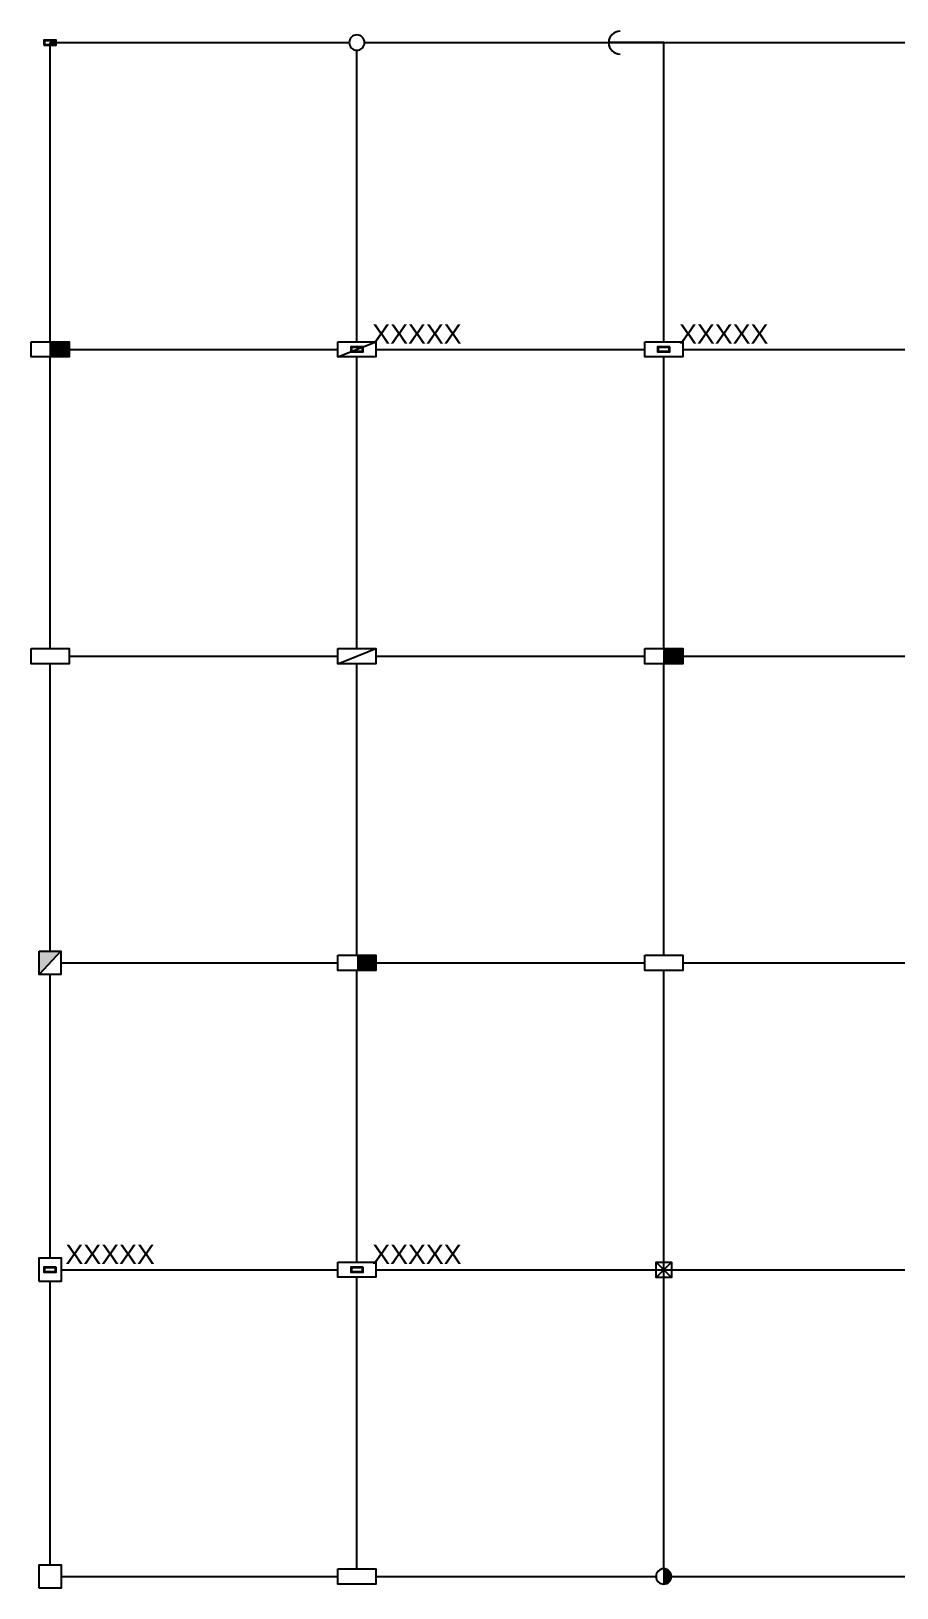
# Model space of a CAD drawing. Header units: metres. Extents: x -282 to 3977, y 160 to 949.
# Drawn here: x 740.3 to 853.2, y 160.9 to 363.9 of the extents above; entities that cross this region are included whole.
import ezdxf
from ezdxf.enums import TextEntityAlignment as Align

# ---------------------------------------------------------------- set-up
doc = ezdxf.new("R2010")
doc.units = ezdxf.units.M
doc.layers.get('0').update_dxf_attribs({"color": 6})
for name, color, linetype in [('Panels_LV_SL_NEW', 2, 'Continuous'), ('SupportsOH_SP_MISC', 7, 'Continuous'), ('SupportsOH_SP_TR_HV_LV_SL_NEW', 2, 'Continuous'), ('SupportsUG_SP_LV_NEW', 2, 'Continuous'), ('SupportsUG_SP_LV_SL_NEW', 2, 'Continuous')]:
    doc.layers.add(name, color=color, linetype=linetype)
doc.styles.add('COLUMN_LABEL', font='ARIAL.TTF', dxfattribs={"height": 2.5})
doc.styles.add('PILLAR_LABEL', font='ARIAL.TTF', dxfattribs={"height": 2.5})
doc.styles.add('POLE_LABEL', font='ARIAL.TTF', dxfattribs={"height": 2.5})
doc.styles.get("Standard").update_dxf_attribs({"font": 'ARIAL.TTF'})

# ---------------------------------------------------------------- blocks, each defined once
blk = doc.blocks.new('COLUMN_NEW')
at = {"flags": 1}
blk.add_attdef('Z', text='', height=0.2, dxfattribs=at).set_placement((1.5, -2.8), align=Align.MIDDLE_LEFT)
blk.add_wipeout([(-1.485, -1.485), (1.485, -1.485), (1.485, 1.485), (-1.485, 1.485)])
at = {"lineweight": -3}
blk.add_lwpolyline([(-1.485, -1.485), (1.485, -1.485), (1.485, 1.485), (-1.485, 1.485)], close=True, dxfattribs=at)
for tag, height, flags, p in [('ASSET_NUM', 2.5, 8, (2, 2)), ('STREET_CODE', 0.2, 9, (1.5, 0)), ('OWNED_BY', 0.2, 9, (1.5, -0.4)), ('OPERATED_BY', 0.2, 9, (1.5, -0.6)), ('STATE', 0.2, 9, (1.5, -1)), ('SUBURB', 0.2, 9, (1.5, -1.8)), ('STREETNAME', 0.2, 9, (1.5, -2)), ('COLUMN_TYPE', 0.2, 9, (1.5, -0.2)), ('USAGE', 0.2, 9, (1.5, -1.2)), ('MAINTAINED_BY', 0.2, 9, (1.5, -0.8)), ('LEGEND', 0.2, 9, (1.5, -1.4)), ('PARENT', 0.2, 9, (1.5, -1.6)), ('LOCATION', 0.2, 9, (1.5, -2.2)), ('NOTES', 0.2, 9, (1.5, -2.4)), ('LABEL_ALIGNMENT', 0.2, 9, (1.5, -2.6))]:
    blk.add_attdef(tag, text='', height=height, dxfattribs=dict(flags=flags)).set_placement(p, align=Align.MIDDLE_LEFT)
at = {"style": 'POLE_LABEL', "flags": 9}
blk.add_attdef('STRUCTURE_PLANT_NUMBER', text='', height=0.2, dxfattribs=at).set_placement((1.5, 0.242), align=Align.MIDDLE_LEFT)
blk = doc.blocks.new('PANEL_NEW')
at = {"layer": 'Panels_LV_SL_NEW'}
h = blk.add_hatch(color=256, dxfattribs=at)
h.paths.add_polyline_path([(-0.8, -0.32), (0.8, -0.32), (0.8, 0.32), (-0.8, 0.32)])
h.paths.add_polyline_path([(-0.72, 0.24), (0.72, 0.24), (0.72, -0.24), (-0.72, -0.24)], flags=16)
for points in [[(-0.8, -0.32), (0.8, -0.32), (0.8, 0.32), (-0.8, 0.32)], [(-0.72, -0.24), (0.72, -0.24), (0.72, 0.24), (-0.72, 0.24)]]:
    blk.add_lwpolyline(points, close=True)
for tag, flags, p in [('CONNECTOR_TYPE', 9, (1.5, 0)), ('CONSTRUCTED_VOLTAGE', 9, (1.5, -0.2)), ('OPERATING_VOLTAGE', 9, (1.5, -0.6)), ('ORIENTATION', 9, (1.5, -0.8)), ('OWNED_BY', 9, (1.5, -1)), ('OPERATED_BY', 9, (1.5, -1.2)), ('STATE', 9, (1.5, -1.6)), ('NO_PHASES', 9, (1.5, -0.4)), ('MAINTAINED_BY', 9, (1.5, -1.4)), ('USAGE', 9, (1.5, -1.8)), ('NOTES', 9, (1.5, -2)), ('Z', 1, (1.5, -2.2))]:
    blk.add_attdef(tag, text='', height=0.2, dxfattribs=dict(flags=flags)).set_placement(p, align=Align.MIDDLE_LEFT)
blk = doc.blocks.new('COLUMN_PANEL_NEW')
blk.add_blockref('COLUMN_NEW', (0, 0))
for tag, flags, p in [('TYPE', 9, (1.5, -2.8)), ('Z', 1, (1.5, -3))]:
    blk.add_attdef(tag, text='', height=0.2, dxfattribs=dict(flags=flags)).set_placement(p, align=Align.MIDDLE_LEFT)
at = {"layer": 'Panels_LV_SL_NEW', "rotation": 180.0000000000114}
blk.add_blockref('PANEL_NEW', (0, 0), dxfattribs=at)
for tag, height, flags, p in [('ASSET_NUM', 2.5, 8, (2, 2)), ('USAGE', 0.2, 9, (1.5, 0)), ('ORIENTATION', 0.2, 9, (1.5, -0.2)), ('SUBURB', 0.2, 9, (1.5, -0.8)), ('STREETNAME', 0.2, 9, (1.5, -1)), ('OWNED_BY', 0.2, 9, (1.5, -1.6)), ('OPERATED_BY', 0.2, 9, (1.5, -1.8)), ('LEGEND', 0.2, 9, (1.5, -0.4)), ('PARENT', 0.2, 9, (1.5, -0.6)), ('LOCATION', 0.2, 9, (1.5, -1.2)), ('NOTES', 0.2, 9, (1.5, -1.4)), ('MAINTAINED_BY', 0.2, 9, (1.5, -2)), ('OPERATING_VOLTAGE', 0.2, 9, (1.5, -2.2)), ('CONSTRUCTED_VOLTAGE', 0.2, 9, (1.5, -2.4)), ('NUMBER_OF_PHASES', 0.2, 9, (1.5, -2.6))]:
    blk.add_attdef(tag, text='', height=height, dxfattribs=dict(flags=flags)).set_placement(p, align=Align.MIDDLE_LEFT)
blk = doc.blocks.new('COLUMN_REPLACE_NEW')
blk.add_wipeout([(-1.42, 1.53), (1.42, 1.53), (1.42, -1.53), (-1.42, -1.53)])
blk.add_hatch(color=256).paths.add_polyline_path([(-1.42, -1.53), (1.42, 1.53), (-1.42, 1.53)])
blk.add_line((1.42, 1.53), (-1.42, -1.53))
at = {"lineweight": -3}
blk.add_lwpolyline([(-1.42, 1.53), (1.42, 1.53), (1.42, -1.53), (-1.42, -1.53)], close=True, dxfattribs=at)
for tag, height, style, flags, p in [('ASSET_NUM', 2.5, 'COLUMN_LABEL', 8, (2, 2)), ('STRUCTURE_PLANT_NUMBER', 0.2, 'POLE_LABEL', 9, (1.5, 0.24)), ('STREET_CODE', 0.2, 'COLUMN_LABEL', 9, (0, -0.2))]:
    blk.add_attdef(tag, text='', height=height, dxfattribs=dict(style=style, flags=flags)).set_placement(p, align=Align.MIDDLE_LEFT)
at = {"flags": 1}
blk.add_attdef('Z', (0, 0), '', height=0.2, dxfattribs=at)
at = {"flags": 9}
for tag, p in [('COLUMN_TYPE', (0, -0.4)), ('OWNED_BY', (0, -0.6)), ('STATE', (0, -0.8)), ('SUBURB', (0, -1.6)), ('STREETNAME', (0, -1.8)), ('USAGE', (0, -1)), ('LEGEND', (0, -1.2)), ('PARENT', (0, -1.4)), ('LOCATION', (0, -2)), ('NOTES', (0, -2.2))]:
    blk.add_attdef(tag, text='', height=0.2, dxfattribs=at).set_placement(p, align=Align.MIDDLE_LEFT)
blk = doc.blocks.new('CUBICLE_NEW')
blk.add_wipeout([(-2.47, 0.99), (2.47, 0.99), (2.47, -0.99), (-2.47, -0.99)])
at = {"lineweight": -3}
blk.add_lwpolyline([(-2.47, 0.99), (2.47, 0.99), (2.47, -0.99), (-2.47, -0.99)], close=True, dxfattribs=at)
at = {"style": 'COLUMN_LABEL'}
for tag, height, flags, p in [('ASSET_NUM', 2.5, 8, (2, 2)), ('STREET_CODE', 0.2, 9, (0, -0.2))]:
    blk.add_attdef(tag, text='', height=height, dxfattribs=dict(at, flags=flags)).set_placement(p, align=Align.MIDDLE_LEFT)
at = {"flags": 1}
blk.add_attdef('Z', (0, 0), '', height=0.2, dxfattribs=at)
at = {"flags": 9}
for tag, p in [('OWNED_BY', (0, -0.4)), ('STATE', (0, -0.6)), ('SUBURB', (0, -1.4)), ('STREETNAME', (0, -1.6)), ('USAGE', (0, -0.8)), ('LEGEND', (0, -1)), ('PARENT', (0, -1.2)), ('LOCATION', (0, -1.8)), ('NOTES', (0, -2))]:
    blk.add_attdef(tag, text='', height=0.2, dxfattribs=at).set_placement(p, align=Align.MIDDLE_LEFT)
blk = doc.blocks.new('CUBICLE_REPLACE_NEW')
blk.add_wipeout([(-2.475, 0.99), (2.475, 0.99), (2.475, -0.99), (-2.475, -0.99)])
blk.add_hatch(color=256).paths.add_polyline_path([(0, -0.99), (2.475, -0.99), (2.475, 0.99), (0, 0.99)])
blk.add_line((0, 0.99), (0, -0.99))
at = {"lineweight": -3}
blk.add_lwpolyline([(-2.475, 0.99), (2.475, 0.99), (2.475, -0.99), (-2.475, -0.99)], close=True, dxfattribs=at)
at = {"style": 'COLUMN_LABEL'}
for tag, height, flags, p in [('ASSET_NUM', 2.5, 8, (2, 2)), ('STREET_CODE', 0.2, 9, (0, -0.2))]:
    blk.add_attdef(tag, text='', height=height, dxfattribs=dict(at, flags=flags)).set_placement(p, align=Align.MIDDLE_LEFT)
at = {"flags": 1}
blk.add_attdef('Z', (0, 0), '', height=0.2, dxfattribs=at)
at = {"flags": 9}
for tag, p in [('OWNED_BY', (0, -0.4)), ('STATE', (0, -0.6)), ('SUBURB', (0, -1.4)), ('STREETNAME', (0, -1.6)), ('USAGE', (0, -0.8)), ('LEGEND', (0, -1)), ('PARENT', (0, -1.2)), ('LOCATION', (0, -1.8)), ('NOTES', (0, -2))]:
    blk.add_attdef(tag, text='', height=0.2, dxfattribs=at).set_placement(p, align=Align.MIDDLE_LEFT)
blk = doc.blocks.new('PILLAR_NEW')
for tag, flags, p in [('Z', 1, (1.5, -2.6)), ('LOCATION', 9, (1.5, -2.2)), ('NOTES', 9, (1.5, -2.4))]:
    blk.add_attdef(tag, text='', height=0.2, dxfattribs=dict(flags=flags)).set_placement(p, align=Align.MIDDLE_LEFT)
blk.add_wipeout([(-2.47, 0.99), (2.47, 0.99), (2.47, -0.99), (-2.47, -0.99)])
at = {"lineweight": -3}
blk.add_lwpolyline([(-2.47, 0.99), (2.47, 0.99), (2.47, -0.99), (-2.47, -0.99)], close=True, dxfattribs=at)
for tag, height, flags, p in [('ASSET_NUM', 2.5, 8, (2, 2)), ('STREET_CODE', 0.2, 9, (1.5, 0)), ('OWNED_BY', 0.2, 9, (1.5, -0.2)), ('OPERATED_BY', 0.2, 9, (1.5, -0.4)), ('STATE', 0.2, 9, (1.5, -0.8)), ('SUPPORT_TYPE', 0.2, 9, (1.5, -1)), ('SUBURB', 0.2, 9, (1.5, -1.8)), ('STREETNAME', 0.2, 9, (1.5, -2)), ('MAINTAINED_BY', 0.2, 9, (1.5, -0.6)), ('USAGE', 0.2, 9, (1.5, -1.2)), ('LEGEND', 0.2, 9, (1.5, -1.4)), ('PARENT', 0.2, 9, (1.5, -1.6))]:
    blk.add_attdef(tag, text='', height=height, dxfattribs=dict(flags=flags)).set_placement(p, align=Align.MIDDLE_LEFT)
blk = doc.blocks.new('PILLAR_PANEL_NEW')
blk.add_blockref('PILLAR_NEW', (0, 0))
for tag, flags, p in [('STATE', 9, (1.5, -2.2)), ('TYPE', 9, (1.5, -2.4)), ('Z', 1, (1.5, -2.8)), ('LABEL_ALIGNMENT', 9, (1.5, -2.6))]:
    blk.add_attdef(tag, text='', height=0.2, dxfattribs=dict(flags=flags)).set_placement(p, align=Align.MIDDLE_LEFT)
at = {"layer": 'Panels_LV_SL_NEW', "rotation": 180.0000000000114}
blk.add_blockref('PANEL_NEW', (0, 0), dxfattribs=at)
for tag, height, flags, p in [('ASSET_NUM', 2.5, 8, (2, 2)), ('USAGE', 0.2, 9, (1.5, 0)), ('ORIENTATION', 0.2, 9, (1.5, -0.2)), ('SUBURB', 0.2, 9, (1.5, -0.8)), ('STREETNAME', 0.2, 9, (1.5, -1)), ('OWNED_BY', 0.2, 9, (1.5, -1.6)), ('OPERATED_BY', 0.2, 9, (1.5, -1.8)), ('LEGEND', 0.2, 9, (1.5, -0.4)), ('PARENT', 0.2, 9, (1.5, -0.6)), ('LOCATION', 0.2, 9, (1.5, -1.2)), ('NOTES', 0.2, 9, (1.5, -1.4)), ('MAINTAINED_BY', 0.2, 9, (1.5, -2))]:
    blk.add_attdef(tag, text='', height=height, dxfattribs=dict(flags=flags)).set_placement(p, align=Align.MIDDLE_LEFT)
blk = doc.blocks.new('PILLAR_REPLACE_NEW')
for tag, flags, p in [('TYPE', 9, (1.5, -2.4)), ('Z', 1, (1.5, -2.6)), ('MAINTAINED_BY', 9, (1.5, -2.2))]:
    blk.add_attdef(tag, text='', height=0.2, dxfattribs=dict(flags=flags)).set_placement(p, align=Align.MIDDLE_LEFT)
blk.add_wipeout([(-2.475, 0.99), (2.475, 0.99), (2.475, -0.99), (-2.475, -0.99)])
blk.add_hatch(color=256).paths.add_polyline_path([(0, -0.99), (2.475, -0.99), (2.475, 0.99), (0, 0.99)])
at = {"lineweight": -3}
blk.add_lwpolyline([(-2.475, 0.99), (2.475, 0.99), (2.475, -0.99), (-2.475, -0.99)], close=True, dxfattribs=at)
for tag, height, flags, p in [('ASSET_NUM', 2.5, 8, (2, 2)), ('USAGE', 0.2, 9, (1.5, 0)), ('STREETNAME', 0.2, 9, (1.5, -1)), ('SUBURB', 0.2, 9, (1.5, -1.2)), ('STATE', 0.2, 9, (1.5, -1.4)), ('STREET_CODE_NUMBER', 0.2, 9, (1.5, -1.6)), ('OWNED_BY', 0.2, 9, (1.5, -1.8)), ('OPERATED_BY', 0.2, 9, (1.5, -2)), ('LEGEND', 0.2, 9, (1.5, -0.2)), ('LOCATION', 0.2, 9, (1.5, -0.4)), ('NOTES', 0.2, 9, (1.5, -0.6)), ('PARENT', 0.2, 9, (1.5, -0.8))]:
    blk.add_attdef(tag, text='', height=height, dxfattribs=dict(flags=flags)).set_placement(p, align=Align.MIDDLE_LEFT)
blk = doc.blocks.new('PIT_NEW')
blk.add_wipeout([(-2.47, 0.99), (2.47, 0.99), (2.47, -0.99), (-2.47, -0.99)])
blk.add_line((-2.47, -0.99), (2.47, 0.99))
at = {"lineweight": -3}
blk.add_lwpolyline([(-2.47, 0.99), (2.47, 0.99), (2.47, -0.99), (-2.47, -0.99)], close=True, dxfattribs=at)
for tag, height, flags, p in [('ASSET_NUM', 2.5, 8, (2, 2)), ('USAGE', 0.2, 9, (1.5, 0)), ('ORIENTATION', 0.2, 9, (1.5, -0.2)), ('OWNED_BY', 0.2, 9, (1.5, -0.4)), ('OPERATED_BY', 0.2, 9, (1.5, -0.6)), ('STATE', 0.2, 9, (1.5, -1)), ('TYPE', 0.2, 9, (1.5, -1.2)), ('Z', 0.2, 1, (1.5, -1.6)), ('MAINTAINED_BY', 0.2, 9, (1.5, -0.8)), ('LABEL_ALIGNMENT', 0.2, 9, (1.5, -1.4))]:
    blk.add_attdef(tag, text='', height=height, dxfattribs=dict(flags=flags)).set_placement(p, align=Align.MIDDLE_LEFT)
blk = doc.blocks.new('PIT_PANEL_NEW')
blk.add_blockref('PIT_NEW', (0, 0))
at = {"rotation": 180.0000000000114}
blk.add_blockref('PANEL_NEW', (0, 0), dxfattribs=at)
for tag, height, flags, p in [('ASSET_NUM', 2.5, 8, (2, 2)), ('USAGE', 0.2, 9, (1.5, 0)), ('ORIENTATION', 0.2, 9, (1.5, -0.2)), ('OWNED_BY', 0.2, 9, (1.5, -0.4)), ('OPERATED_BY', 0.2, 9, (1.5, -0.6)), ('STATE', 0.2, 9, (1.5, -1)), ('TYPE', 0.2, 9, (1.5, -1.2)), ('Z', 0.2, 1, (1.5, -1.6)), ('MAINTAINED_BY', 0.2, 9, (1.5, -0.8)), ('LABEL_ALIGNMENT', 0.2, 9, (1.5, -1.4))]:
    blk.add_attdef(tag, text='', height=height, dxfattribs=dict(flags=flags)).set_placement(p, align=Align.MIDDLE_LEFT)
blk = doc.blocks.new('POLE_NEW')
for tag, height, flags, p in [('pNumber', 2.5, 8, (-17.84, 2.07)), ('OWNED_BY', 0.2, 9, (1.15, -0.4)), ('SPECIAL_USE', 0.2, 9, (1.15, -0.8)), ('STATE', 0.2, 9, (1.15, -1)), ('cLV', 0.2, 9, (1.15, -1.4)), ('hDepth', 0.2, 9, (1.15, -1.6)), ('hDia', 0.2, 9, (1.15, -1.8)), ('cHV', 0.2, 9, (1.15, -2)), ('PARENT', 0.2, 9, (1.15, -0.6)), ('USAGE', 0.2, 9, (1.15, -1.2)), ('cLinedev', 0.2, 9, (1.15, -3.4)), ('pExisting', 0.2, 9, (1.15, -3.6)), ('LBRACKET', 0.2, 9, (1.15, -2.2)), ('LExisting', 0.2, 9, (1.15, -2.4)), ('LANTNUMBER', 0.2, 9, (1.15, -2.6)), ('LOther', 0.2, 9, (1.15, -2.8)), ('LRemove', 0.2, 9, (1.15, -3)), ('LEGEND', 0.2, 9, (1.15, -3.2)), ('PFNUMBER', 0.2, 9, (1.15, -3.8)), ('NEWPFNUMBER', 0.2, 9, (1.15, -4)), ('pFooting', 0.2, 9, (1.15, -4.2)), ('pNew', 0.2, 9, (1.15, -4.4)), ('pRelocate', 0.2, 9, (1.15, -4.8)), ('pRemove', 0.2, 9, (1.15, -5)), ('pReplace', 0.2, 9, (1.15, -5.2)), ('pStay', 0.2, 9, (1.15, -5.4)), ('pType', 0.2, 9, (1.15, -5.6)), ('cspan', 0.2, 9, (1.15, -5.8)), ('SUBURB', 0.2, 9, (1.15, -6)), ('STREETNAME', 0.2, 9, (1.15, -6.2)), ('OPERATED_BY', 0.2, 9, (1.15, -6.89)), ('LOCATION', 0.2, 9, (1.15, -6.4)), ('NOTES', 0.2, 9, (1.15, -6.6)), ('MAINTAINED_BY', 0.2, 9, (1.15, -7.22))]:
    blk.add_attdef(tag, text='', height=height, dxfattribs=dict(flags=flags)).set_placement(p, align=Align.MIDDLE_LEFT)
at = {"style": 'POLE_LABEL'}
for tag, height, flags, p in [('ASSET_NUM', 2.5, 8, (2, 2)), ('STRUCTURE_PLANT_NUMBER', 0.2, 9, (1.15, 0.09)), ('STREET_CODE', 0.2, 9, (1.15, -0.2))]:
    blk.add_attdef(tag, text='', height=height, dxfattribs=dict(at, flags=flags)).set_placement(p, align=Align.MIDDLE_LEFT)
at = {"flags": 1}
blk.add_attdef('Z', (1.15, -7.59), '', height=0.2, dxfattribs=at)
blk.add_wipeout([(0.07, 1), (-0.06, 1), (-0.18, 0.98), (-0.3, 0.95), (-0.42, 0.91), (-0.53, 0.85), (-0.63, 0.77), (-0.73, 0.69), (-0.81, 0.59), (-0.87, 0.49), (-0.93, 0.37), (-0.97, 0.25), (-0.99, 0.13), (-1, 0.01), (-0.99, -0.12), (-0.97, -0.24), (-0.93, -0.36), (-0.88, -0.48), (-0.81, -0.58), (-0.73, -0.68), (-0.64, -0.77), (-0.54, -0.84), (-0.43, -0.9), (-0.31, -0.95), (-0.19, -0.98), (-0.07, -1), (0.06, -1), (0.18, -0.98), (0.3, -0.95), (0.42, -0.91), (0.53, -0.85), (0.63, -0.77), (0.73, -0.69), (0.81, -0.59), (0.87, -0.49), (0.93, -0.37), (0.97, -0.25), (0.99, -0.13), (1, -0.01), (0.99, 0.12), (0.97, 0.24), (0.93, 0.36), (0.88, 0.48), (0.81, 0.58), (0.73, 0.68), (0.64, 0.77), (0.54, 0.84), (0.43, 0.9), (0.31, 0.95), (0.19, 0.98)])
at = {"lineweight": -3}
blk.add_lwpolyline([(-1, 0, 1), (1, 0, 1)], format="xyb", close=True, dxfattribs=at)
blk = doc.blocks.new('POLE_REPLACE_NEW')
for tag, flags, p in [('cLinedev', 9, (1.5, -3.2)), ('LExisting', 9, (1.5, -2.2)), ('LANTNUMBER', 9, (1.5, -2.4)), ('LOther', 9, (1.5, -2.6)), ('LRemove', 9, (1.5, -2.8)), ('LEGEND', 9, (1.5, -3)), ('pExisting', 9, (1.5, -3.4)), ('PFNUMBER', 9, (1.5, -3.6)), ('NEWPFNUMBER', 9, (1.5, -3.8)), ('pFooting', 9, (1.5, -4)), ('cspan', 9, (1.5, -5.6)), ('SUBURB', 9, (1.5, -5.8)), ('STREETNAME', 9, (1.5, -6)), ('pNew', 9, (1.5, -4.2)), ('pNumber', 9, (1.5, -4.4)), ('pRelocate', 9, (1.5, -4.6)), ('pRemove', 9, (1.5, -4.8)), ('pReplace', 9, (1.5, -5)), ('pStay', 9, (1.5, -5.2)), ('pType', 9, (1.5, -5.4)), ('OPERATED_BY', 9, (1.5, -6.6)), ('Z', 1, (1.5, -7)), ('LOCATION', 9, (1.5, -6.2)), ('NOTES', 9, (1.5, -6.4)), ('MAINTAINED_BY', 9, (1.5, -6.8))]:
    blk.add_attdef(tag, text='', height=0.2, dxfattribs=dict(flags=flags)).set_placement(p, align=Align.MIDDLE_LEFT)
blk.add_wipeout([(0, 1), (-0.13, 0.99), (-0.25, 0.97), (-0.37, 0.93), (-0.48, 0.88), (-0.59, 0.81), (-0.68, 0.73), (-0.77, 0.64), (-0.84, 0.54), (-0.9, 0.43), (-0.95, 0.31), (-0.98, 0.19), (-1, 0.06), (-1, -0.06), (-0.98, -0.19), (-0.95, -0.31), (-0.9, -0.43), (-0.84, -0.54), (-0.77, -0.64), (-0.68, -0.73), (-0.59, -0.81), (-0.48, -0.88), (-0.37, -0.93), (-0.25, -0.97), (-0.13, -0.99), (0, -1), (0.13, -0.99), (0.25, -0.97), (0.37, -0.93), (0.48, -0.88), (0.59, -0.81), (0.68, -0.73), (0.77, -0.64), (0.84, -0.54), (0.9, -0.43), (0.95, -0.31), (0.98, -0.19), (1, -0.06), (1, 0.06), (0.98, 0.19), (0.95, 0.31), (0.9, 0.43), (0.84, 0.54), (0.77, 0.64), (0.68, 0.73), (0.59, 0.81), (0.48, 0.88), (0.37, 0.93), (0.25, 0.97), (0.13, 0.99)])
h = blk.add_hatch(color=256)
edge = h.paths.add_edge_path()
edge.add_arc((0, 0), 1, 270, 450)
edge.add_line((0, 1), (0, -1))
blk.add_lwpolyline([(0, 1), (0, -1)])
at = {"lineweight": -3}
blk.add_arc((0, 0), 1, 90, 270, dxfattribs=at)
blk.add_arc((0, 0), 1, 270, 90)
for tag, height, flags, p in [('ASSET_NUM', 2.5, 8, (2, 2)), ('STREET_CODE', 0.2, 9, (1.5, 0)), ('OWNED_BY', 0.2, 9, (1.5, -0.2)), ('SPECIAL_USE', 0.2, 9, (1.5, -0.6)), ('STATE', 0.2, 9, (1.5, -0.8)), ('cLV', 0.2, 9, (1.5, -1.2)), ('cHV', 0.2, 9, (1.5, -1.8)), ('PARENT', 0.2, 9, (1.5, -0.4)), ('USAGE', 0.2, 9, (1.5, -1)), ('hDepth', 0.2, 9, (1.5, -1.4)), ('hDia', 0.2, 9, (1.5, -1.6)), ('LBRACKET', 0.2, 9, (1.5, -2))]:
    blk.add_attdef(tag, text='', height=height, dxfattribs=dict(flags=flags)).set_placement(p, align=Align.MIDDLE_LEFT)
at = {"style": 'POLE_LABEL', "flags": 9}
blk.add_attdef('STRUCTURE_PLANT_NUMBER', text='', height=0.2, dxfattribs=at).set_placement((1.5, 0.24), align=Align.MIDDLE_LEFT)
blk = doc.blocks.new('TOWER_NEW')
for points in [[(1, -1), (-1, -1), (-1, 1), (1, 1), (1, -1), (-1, 1)], [(1, 1), (-1, -1)]]:
    blk.add_lwpolyline(points)
for tag, height, flags, p in [('ASSET_NUM', 2.5, 8, (2, 2)), ('STREET_CODE', 0.2, 9, (1.5, 0)), ('OWNED_BY', 0.2, 9, (1.5, -0.2)), ('OPERATED_BY', 0.2, 9, (1.5, -0.4)), ('STRUCTURE_NUMBER', 0.2, 9, (1.5, -0.8)), ('SPECIAL_USE', 0.2, 9, (1.5, -1)), ('STATE', 0.2, 9, (1.5, -1.2)), ('SUBURB', 0.2, 9, (1.5, -1.8)), ('STREETNAME', 0.2, 9, (1.5, -2)), ('MAINTAINED_BY', 0.2, 9, (1.5, -0.6)), ('USAGE', 0.2, 9, (1.5, -1.4)), ('LEGEND', 0.2, 9, (1.5, -1.6)), ('Z', 0.2, 1, (1.5, -2.6)), ('LOCATION', 0.2, 9, (1.5, -2.2)), ('NOTES', 0.2, 9, (1.5, -2.4))]:
    blk.add_attdef(tag, text='', height=height, dxfattribs=dict(flags=flags)).set_placement(p, align=Align.MIDDLE_LEFT)
blk = doc.blocks.new('SPILLAR_NEW')
for tag, flags, p in [('Z', 1, (1.5, -2.6)), ('LOCATION', 9, (1.5, -2.2)), ('NOTES', 9, (1.5, -2.4))]:
    blk.add_attdef(tag, text='', height=0.2, dxfattribs=dict(flags=flags)).set_placement(p, align=Align.MIDDLE_LEFT)
blk.add_wipeout([(-2.47, 0.99), (2.47, 0.99), (2.47, -0.99), (-2.47, -0.99)])
at = {"lineweight": -3}
blk.add_lwpolyline([(-2.47, 0.99), (2.47, 0.99), (2.47, -0.99), (-2.47, -0.99)], close=True, dxfattribs=at)
for tag, height, flags, p in [('ASSET_NUM', 2.5, 8, (2, 2)), ('STREET_CODE', 0.2, 9, (1.5, 0)), ('OWNED_BY', 0.2, 9, (1.5, -0.2)), ('OPERATED_BY', 0.2, 9, (1.5, -0.4)), ('STATE', 0.2, 9, (1.5, -0.8)), ('SUPPORT_TYPE', 0.2, 9, (1.5, -1)), ('SUFFIX', 0.2, 9, (1.5, -1.6)), ('SUBURB', 0.2, 9, (1.5, -1.8)), ('STREETNAME', 0.2, 9, (1.5, -2)), ('MAINTAINED_BY', 0.2, 9, (1.5, -0.6)), ('USAGE', 0.2, 9, (1.5, -1.2)), ('PARENT', 0.2, 9, (1.5, -1.4))]:
    blk.add_attdef(tag, text='', height=height, dxfattribs=dict(flags=flags)).set_placement(p, align=Align.MIDDLE_LEFT)
blk = doc.blocks.new('SPILLAR_REPLACE_NEW')
at = {"flags": 9}
blk.add_attdef('NOTES', text='', height=0.2, dxfattribs=at).set_placement((0, -2.2), align=Align.MIDDLE_LEFT)
blk.add_wipeout([(-2.475, 0.99), (2.475, 0.99), (2.475, -0.99), (-2.475, -0.99)])
blk.add_hatch(color=256).paths.add_polyline_path([(0, -0.99), (2.475, -0.99), (2.475, 0.99), (0, 0.99)])
blk.add_line((0, 0.99), (0, -0.99))
at = {"lineweight": -3}
blk.add_lwpolyline([(-2.475, 0.99), (2.475, 0.99), (2.475, -0.99), (-2.475, -0.99)], close=True, dxfattribs=at)
at = {"style": 'PILLAR_LABEL'}
for tag, height, flags, p in [('ASSET_NUM', 2.5, 8, (2, 2)), ('STREET_CODE', 0.2, 9, (0, -0.2))]:
    blk.add_attdef(tag, text='', height=height, dxfattribs=dict(at, flags=flags)).set_placement(p, align=Align.MIDDLE_LEFT)
at = {"flags": 1}
blk.add_attdef('Z', (0, 0), '', height=0.2, dxfattribs=at)
at = {"flags": 9}
for tag, p in [('OWNED_BY', (0, -0.4)), ('STATE', (0, -0.6)), ('SUPPORT_TYPE', (0, -0.8)), ('SUFFIX', (0, -1.4)), ('SUBURB', (0, -1.6)), ('STREETNAME', (0, -1.8)), ('USAGE', (0, -1)), ('PARENT', (0, -1.2)), ('LOCATION', (0, -2))]:
    blk.add_attdef(tag, text='', height=0.2, dxfattribs=at).set_placement(p, align=Align.MIDDLE_LEFT)
blk = doc.blocks.new('SPILLAR_PANEL_NEW')
blk.add_blockref('SPILLAR_NEW', (0, 0))
at = {"layer": 'Panels_LV_SL_NEW', "rotation": 180.0000000000114}
blk.add_blockref('PANEL_NEW', (0, 0), dxfattribs=at)
for tag, height, flags, p in [('ASSET_NUM', 2.5, 8, (2, 2)), ('USAGE', 0.2, 9, (1.5, 0)), ('ORIENTATION', 0.2, 9, (1.5, -0.2)), ('Z', 0.2, 1, (1.5, -0.4))]:
    blk.add_attdef(tag, text='', height=height, dxfattribs=dict(flags=flags)).set_placement(p, align=Align.MIDDLE_LEFT)
blk = doc.blocks.new('STAY_NEW')
blk.add_line((0, 0), (-7.17, 0))
blk.add_arc((-5.67, 0), 1.5, 90, 270)

msp = doc.modelspace()

# ---------------------------------------------------------------- linework, layer by layer
for p, q in [((742.76, 362.37), (1062.76, 362.37)), ((742.76, 162.37), (742.76, 362.37)), ((782.76, 162.37), (782.76, 362.37)), ((822.76, 162.37), (822.76, 362.37)), ((742.76, 322.37), (1062.76, 322.37)), ((742.76, 282.37), (1062.76, 282.37)), ((742.76, 242.37), (1062.76, 242.37)), ((742.76, 202.37), (1062.76, 202.37)), ((742.76, 162.37), (1062.76, 162.37))]:
    msp.add_line(p, q)

# ---------------------------------------------------------------- block references
at = {"layer": 'Panels_LV_SL_NEW'}
msp.add_blockref('PANEL_NEW', (742.76, 362.37), dxfattribs=at)
at = {"layer": 'SupportsOH_SP_MISC', "color": 2}
msp.add_blockref('STAY_NEW', (822.76, 362.37), dxfattribs=at)
at = {"layer": 'SupportsOH_SP_TR_HV_LV_SL_NEW'}
msp.add_blockref('TOWER_NEW', (822.76, 202.37), dxfattribs=at)

# ---------------------------------------------------------------- next in the draw order: block references
at = {"layer": 'Panels_LV_SL_NEW'}
ref = msp.add_blockref('PIT_PANEL_NEW', (782.76, 322.37), dxfattribs=at)
ref.add_attrib('ASSET_NUM', 'XXXXX', dxfattribs={"layer": '0', "height": 2.5}).set_placement((784.76, 324.37), align=Align.MIDDLE_LEFT)
ref = msp.add_blockref('SPILLAR_PANEL_NEW', (822.76, 322.37), dxfattribs=at)
ref.add_attrib('ASSET_NUM', 'XXXXX', dxfattribs={"layer": '0', "height": 2.5}).set_placement((824.76, 324.37), align=Align.MIDDLE_LEFT)
msp.add_blockref('COLUMN_REPLACE_NEW', (742.76, 242.37), dxfattribs=at)
ref = msp.add_blockref('COLUMN_PANEL_NEW', (742.76, 202.37), dxfattribs=at)
ref.add_attrib('ASSET_NUM', 'XXXXX', dxfattribs={"layer": '0', "height": 2.5}).set_placement((744.76, 204.37), align=Align.MIDDLE_LEFT)
ref = msp.add_blockref('PILLAR_PANEL_NEW', (782.76, 202.37), dxfattribs=at)
ref.add_attrib('ASSET_NUM', 'XXXXX', dxfattribs={"layer": '0', "height": 2.5}).set_placement((784.76, 204.37), align=Align.MIDDLE_LEFT)
at = {"layer": 'SupportsOH_SP_TR_HV_LV_SL_NEW'}
for name, p in [('POLE_NEW', (782.76, 362.37)), ('POLE_REPLACE_NEW', (822.76, 162.37))]:
    msp.add_blockref(name, p, dxfattribs=at)
at = {"layer": 'SupportsUG_SP_LV_NEW'}
for name, p in [('CUBICLE_REPLACE_NEW', (742.76, 322.37)), ('PIT_NEW', (782.76, 282.37)), ('SPILLAR_REPLACE_NEW', (822.76, 282.37)), ('PILLAR_REPLACE_NEW', (782.76, 242.37)), ('SPILLAR_NEW', (822.76, 242.37)), ('PILLAR_NEW', (782.76, 162.37))]:
    msp.add_blockref(name, p, dxfattribs=at)
at = {"layer": 'SupportsUG_SP_LV_SL_NEW'}
for name, p in [('CUBICLE_NEW', (742.76, 282.37)), ('COLUMN_NEW', (742.76, 162.37))]:
    msp.add_blockref(name, p, dxfattribs=at)

doc.saveas('drawing.dxf')
